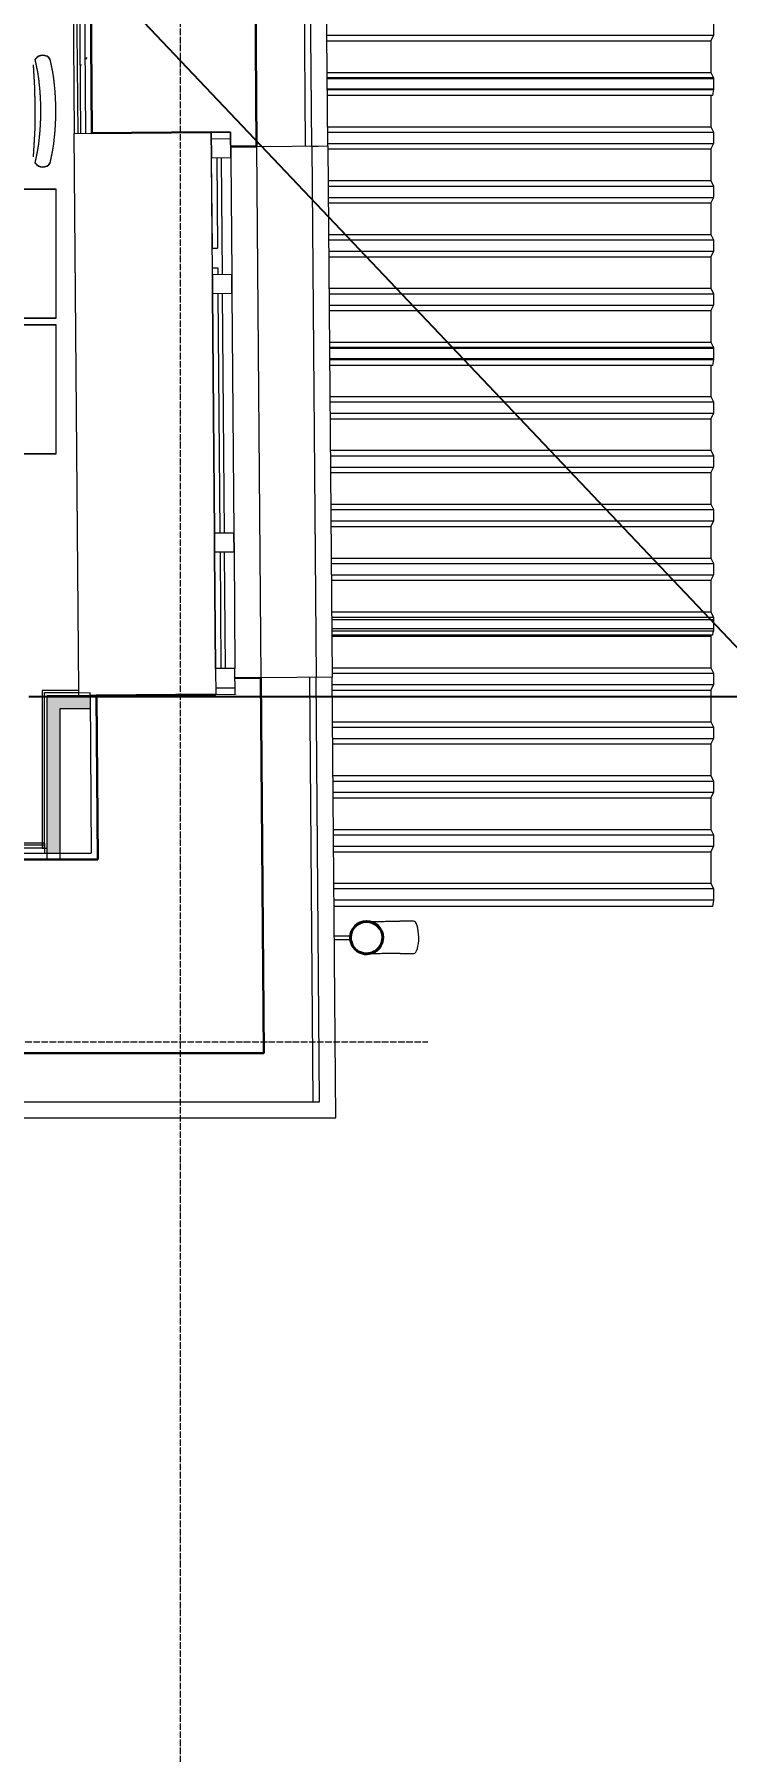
# Model space of a CAD drawing. Header units: millimetres. Extents: x -32 to 417638015, y -35 to 175284279.
# Drawn here: x 416319653 to 416321796, y 175237797 to 175243113 of the extents above; entities that cross this region are included whole.
import ezdxf
from ezdxf import colors
from ezdxf.entities.mleader import LeaderData, LeaderLine
from ezdxf.math import Vec2, Vec3

# ---------------------------------------------------------------- set-up
doc = ezdxf.new("R2010")
doc.units = ezdxf.units.MM
doc.linetypes.add('ADSK_Линия сетки', pattern=[25, 20, -2.5, 0, -2.5])
for name, color, linetype, lineweight in [('_ Окна', 7, 'Continuous', 9), ('_ЭМ_ТХобщее_слой', 7, 'Continuous', 30), ('Обобщенные модели', 7, 'Continuous', 18), ('Окна', 7, 'Continuous', 9), ('Оси', 253, 'Continuous', 9), ('Перекрытие', 7, 'Continuous', 18), ('Стены внутренние', 7, 'Continuous', 18), ('Стены наружные', 7, 'Continuous', 18), ('Стены несущие', 7, 'Continuous', 30), ('Стены отделка', 7, 'Continuous', 30), ('Стены штриховка', 7, 'Continuous', 9), ('ТХ', 5, 'Continuous', 0), ('ШТРИХОВКА', 252, 'Continuous', 15)]:
    doc.layers.add(name, color=color, linetype=linetype, lineweight=lineweight)
doc.layers.add('_ЭМ_Надписи', color=7, linetype='Continuous')
doc.layers.add('ЭОМ_Лотки рабочие', color=5, linetype='Continuous')
doc.styles.add('ЭОМ', font='isocpeur.ttf', dxfattribs={"width": 0.85, "height": 250})
pattern_1 = [(0, (557.2005734382547, 188.9018102923583), (406.4, 101.6), [33.528, -271.272, 33.528, -271.272, -1625.6]), (0, (557.2005734382547, 188.9018102923583), (406.4, 101.6), [-609.6, 33.528, -576.072, 33.528, -271.272, -711.2]), (0, (557.2005734382547, 188.9018102923583), (406.4, 101.6), [-1524, 33.528, -169.672, 33.528, -474.472]), (120, (709.6005734382488, 239.7018102923575), (-291.1881810244989, 301.1527240979959), [33.52799999999996, -271.2719999999997, 33.52799999999996, -271.2719999999997, -1625.599999999999]), (120, (709.6005734382488, 239.7018102923575), (-291.1881810244989, 301.1527240979959), [-609.5999999999995, 33.52799999999996, -576.0719999999994, 33.52799999999996, -271.2719999999997, -711.1999999999995]), (120, (709.6005734382488, 239.7018102923575), (-291.1881810244989, 301.1527240979959), [-1523.999999999999, 33.52799999999996, -169.6719999999999, 33.52799999999996, -474.4719999999997]), (240, (760.4005734382372, 442.9018102923583), (-115.2118189755009, -402.7527240979958), [33.528, -271.272, 33.528, -271.272, -1625.6]), (240, (760.4005734382372, 442.9018102923583), (-115.2118189755009, -402.7527240979958), [-609.6, 33.528, -576.072, 33.528, -271.272, -711.2]), (240, (760.4005734382372, 442.9018102923583), (-115.2118189755009, -402.7527240979958), [-1524, 33.528, -169.672, 33.528, -474.472])]

# ---------------------------------------------------------------- blocks, each defined once
blk = doc.blocks.new('ТХ 1 этаж.')
at = {"layer": 'ТХ', "color": 252, "true_color": 0x939598}
for points in [[(61777.74534252577, 9568.872768933943), (62377.74534252577, 9568.872768933943), (62377.74534252577, 9168.872768933943), (61777.74534252577, 9168.872768933943)], [(61777.74534252577, 9148.872768933943), (62377.74534252577, 9148.872768933943), (62377.74534252577, 8748.872768933943), (61777.74534252577, 8748.872768933943)]]:
    blk.add_lwpolyline(points, close=True, dxfattribs=at)
at = {"layer": 'ТХ', "color": 252, "linetype": 'Continuous', "true_color": 0x939598}
for centre, radius, start, end in [((60551.92753356611, 9809.963215033407), 1761.918570076577, 355.3938223140478, 4.654622310865554), ((61583.76173833138, 9809.960915430915), 747.513796195354, 347.6019923050138, 12.39777231406776), ((62337.07854181723, 9954.605807911605), 28.12327221800076, 34.2914723094528, 145.7082723040992), ((61630.23154633198, 9809.960811865865), 747.5137961953549, 347.6019923050138, 12.39777231406776), ((62337.07789708287, 9665.312665185425), 28.12280751992465, 214.2900723028546, 325.7096423144107)]:
    blk.add_arc(centre, radius, start, end, dxfattribs=at)
blk = doc.blocks.new('1 этаж')
at = {"layer": 'Обобщенные модели', "lineweight": 9}
h = blk.add_hatch(dxfattribs=at)
h.set_pattern_fill('FP_16', color=8, angle=-89.53661812743694, style=0, pattern_type=2)
h.set_pattern_definition([(45.00038187256305, (557.2003890571723, 188.901683101878), (-106.0667240985826, 106.0653102526701), [])])
h.paths.add_polyline_path([(56472.26247089792, 8757.548852481226), (56495.37801108615, 8758.153623475206), (56514.48354139629, 8767.545461743273), (56528.21634044532, 8785.054484867438), (56532.99228443622, 8806.788007809857), (56527.86543908843, 8828.441439807222), (56513.85123899976, 8845.726053090928), (56493.72536837066, 8855.218418017945), (56469.15232872314, 8853.897173888608), (56451.50429787296, 8845.221808755894), (56437.77149882397, 8827.712785631618), (56433.26363407438, 8804.847019520623), (56438.12240018085, 8784.325830691885), (56452.13660026948, 8767.041217408387), (56471.88091093531, 8757.72881520085)])
at = {"layer": 'Стены внутренние', "lineweight": 9}
h = blk.add_hatch(dxfattribs=at)
h.set_pattern_fill('FP_12', color=8, style=0, pattern_type=2)
h.set_pattern_definition(pattern_1)
h.paths.add_polyline_path([(55597.8301227965, 11296.0244328899), (55612.82832405687, 11296.30749368151), (55601.63813657252, 12679.910465356), (55586.63764599687, 12679.910465356), (55597.82914166144, 11296.14574465739)])
at = {"layer": 'Стены внутренние'}
for points in [[(55494.66092573962, 9515.725764032632), (55627.2291628769, 9515.725764032632), (55626.90988478527, 9555.725764032624), (55494.66092573962, 9555.133122988282)], [(55530.64485059428, 9068.33061539735), (55534.66092573962, 9068.33061539735), (55534.66092573962, 9515.725764032632), (55494.66092573962, 9515.725764032632), (55494.66092573959, 9068.33061539735)]]:
    blk.add_hatch(color=8, dxfattribs=at).paths.add_polyline_path(points)
at = {"layer": 'Стены внутренние', "lineweight": 9}
h = blk.add_hatch(dxfattribs=at)
h.set_pattern_fill('FP_12', color=8, style=0, pattern_type=2)
h.set_pattern_definition(pattern_1)
h.paths.add_polyline_path([(55043.9472947318, 9068.33061539735), (55486.71092573958, 9068.33061539735), (55486.71092573958, 9083.330615397397), (53317.20057343837, 9083.330615397397), (53317.20057343837, 9068.33061539735), (53988.36131920136, 9068.33061539735)])
at = {"layer": '_ Окна', "color": 8, "lineweight": 18}
for p, q in [((56002.09749935984, 11299.29403250001), (56062.09553712174, 11299.77927957232)), ((56002.74449545626, 11219.29664881747), (56002.09749935984, 11299.29403250001)), ((56062.09553712174, 11299.77927957232), (56062.74253321816, 11219.78189588978)), ((56062.74253321816, 11219.78189588978), (56002.74449545626, 11219.29664881747)), ((56005.65597789014, 10859.30842224605), (56065.65401565204, 10859.79366931836)), ((56006.14122496245, 10799.31038448414), (56005.65597789014, 10859.30842224605)), ((56065.65401565204, 10859.79366931836), (56066.13926272435, 10799.79563155646)), ((56066.13926272435, 10799.79563155646), (56006.14122496245, 10799.31038448414)), ((56012.12593885431, 10059.33458542066), (56072.12397661622, 10059.81983249298)), ((56012.61118592662, 9999.33654765876), (56012.12593885431, 10059.33458542066)), ((56072.12397661622, 10059.81983249298), (56072.60922368853, 9999.821794731075)), ((56072.60922368853, 9999.821794731075), (56012.61118592662, 9999.33654765876)), ((56075.52070612241, 9639.833568159653), (56015.52266836051, 9639.34832108734)), ((56015.52266836051, 9639.34832108734), (56016.16966445692, 9559.350937404803)), ((56076.16770221882, 9559.836184477115), (56075.52070612241, 9639.833568159653)), ((56016.16966445692, 9559.350937404803), (56076.16770221882, 9559.836184477115))]:
    blk.add_line(p, q, dxfattribs=at)
at = {"layer": '_ Окна', "color": 8}
for p, q in [((56002.25924838394, 11279.29468657937), (56062.25728614585, 11279.77993365169)), ((56032.74351433719, 11219.53927235363), (56035.65499677107, 10859.5510457822)), ((56036.14024384339, 10799.5530080203), (56042.12495773524, 10059.57720895682)), ((56042.61020480756, 9999.579171194917), (56045.52168724144, 9639.590944623496)), ((56016.00791543282, 9579.350283325435), (56076.00595319472, 9579.83553039775))]:
    blk.add_line(p, q, dxfattribs=at)
at = {"layer": 'Обобщенные модели', "color": 8}
for p, q in [((56360.40106322292, 11599.45732011), (57556.95173127014, 11599.45732010998)), ((57556.95173127014, 11599.45732010998), (57548.5297946533, 11582.45732010998)), ((57556.95173127014, 11634.45732010998), (57556.95173127014, 11599.45732010998)), ((56360.53855438992, 11582.45732011), (57548.5297946533, 11582.45732010998)), ((57548.5297946533, 11582.45732010998), (57548.5297946533, 11484.75732010998)), ((56361.32872421436, 11484.75732011001), (57548.5297946533, 11484.75732010998)), ((57548.5297946533, 11484.75732010998), (57556.95173127014, 11467.75732010998)), ((57556.95173127014, 11467.75732010998), (56361.46621538135, 11467.75732011)), ((56361.47834695491, 11466.25732011), (57556.95173127018, 11466.25732010998)), ((57556.95173127014, 11432.75732010998), (56361.74928543105, 11432.75732011)), ((56361.76141700461, 11431.25732011), (57556.95173127018, 11431.25732010998)), ((57556.69125900364, 11431.25732010998), (57553.4787677168, 11412.75732010998)), ((57556.95173127014, 11467.75732010998), (57556.95173127014, 11432.75732010998)), ((57556.95173127018, 11466.25732010998), (57556.95173127018, 11431.25732010998)), ((57553.4787677168, 11412.75732010998), (56361.91103974517, 11412.75732011)), ((57548.52979465333, 11412.75732010998), (57548.52979465333, 11316.55732010998)), ((56363.4297641448, 11316.55732011001), (57548.52979465333, 11316.55732010998)), ((56363.4297641448, 11299.55732011), (57556.95173127018, 11299.55732010998)), ((57548.52979465333, 11316.55732010998), (57556.95173127018, 11299.55732010998)), ((57556.95173127018, 11299.55732010998), (57556.95173127016, 11264.55732010998)), ((56363.42976414479, 11264.55732011), (57556.95173127016, 11264.55732010998)), ((56363.4297641448, 11247.55732011), (57548.52979465332, 11247.55732010998)), ((57556.95173127016, 11264.55732010998), (57548.52979465332, 11247.55732010998)), ((57548.52979465332, 11247.55732010998), (57548.52979465332, 11149.85732010998)), ((56364.03730020417, 11149.85732011), (57548.52979465332, 11149.85732010998)), ((56364.17479137117, 11132.85732011), (57556.95173127016, 11132.85732010998)), ((57548.52979465332, 11149.85732010998), (57556.95173127016, 11132.85732010998)), ((57556.95173127016, 11132.85732010998), (57556.95173127016, 11097.85732010998)), ((56364.45786142086, 11097.85732011), (57556.95173127016, 11097.85732010998)), ((56364.59535258786, 11080.85732011), (57548.52979465332, 11080.85732010998)), ((57556.95173127016, 11097.85732010998), (57548.52979465332, 11080.85732010998)), ((57548.52979465332, 11080.85732010998), (57548.52979465332, 10983.15732010998)), ((56365.3855224123, 10983.15732011), (57548.52979465332, 10983.15732010998)), ((56365.52301357929, 10966.15732011), (57556.95173127016, 10966.15732010998)), ((57548.52979465332, 10983.15732010998), (57556.95173127016, 10966.15732010998)), ((57556.95173127016, 10966.15732010998), (57556.95173127016, 10931.15732010998)), ((56365.80608362898, 10931.15732011), (57556.95173127016, 10931.15732010998)), ((56365.94357479598, 10914.15732011), (57548.52979465332, 10914.15732010998)), ((57556.95173127016, 10931.15732010998), (57548.52979465332, 10914.15732010998)), ((57548.52979465332, 10914.15732010998), (57548.52979465332, 10816.45732010998)), ((56366.73374462043, 10816.45732011), (57548.52979465332, 10816.45732010998)), ((56366.87123578742, 10799.45732011), (57556.95173127016, 10799.45732010998)), ((57548.52979465332, 10816.45732010998), (57556.95173127016, 10799.45732010998)), ((57556.95173127016, 10799.45732010998), (57556.95173127016, 10764.45732010998)), ((56367.15430583711, 10764.45732011), (57556.95173127016, 10764.45732010998)), ((56367.29179700411, 10747.45732011), (57548.52979465332, 10747.45732010998)), ((57556.95173127016, 10764.45732010998), (57548.52979465332, 10747.45732010998)), ((57548.52979465332, 10747.45732010998), (57548.52979465332, 10649.75732010998)), ((56368.08196682855, 10649.75732011), (57548.52979465332, 10649.75732010998)), ((57556.95173127016, 10632.75732010998), (56368.21945799553, 10632.75732011)), ((57548.52979465332, 10649.75732010998), (57556.95173127016, 10632.75732010998)), ((57556.95173127016, 10632.75732010998), (57556.95173127016, 10597.75732010998)), ((56368.23158956909, 10631.25732011), (57556.95173127021, 10631.25732010998)), ((57556.95173127016, 10597.75732010998), (56368.50252804524, 10597.75732011)), ((56368.51465961879, 10596.25732011), (57556.95173127021, 10596.25732010998)), ((57556.69125900367, 10596.25732010999), (57553.47876771683, 10577.75732010998)), ((57556.95173127021, 10631.25732010998), (57556.95173127021, 10596.25732010998)), ((57553.47876771683, 10577.75732010998), (56368.66428235935, 10577.75732011)), ((57548.52979465337, 10577.75732010997), (57548.52979465337, 10481.55732010998)), ((56369.44232061023, 10481.55732011), (57548.52979465337, 10481.55732010998)), ((57548.52979465337, 10481.55732010998), (57556.95173127021, 10464.55732010998)), ((56369.57981177724, 10464.55732011), (57556.95173127021, 10464.55732010998)), ((56369.86288182692, 10429.55732011), (57556.9517312702, 10429.55732010998)), ((57556.9517312702, 10429.55732010998), (57548.52979465336, 10412.55732010998)), ((57556.95173127021, 10464.55732010998), (57556.9517312702, 10429.55732010998)), ((56370.00037299392, 10412.55732011), (57548.52979465336, 10412.55732010998)), ((57548.52979465336, 10412.55732010998), (57548.52979465336, 10314.85732010998)), ((56370.79054281836, 10314.85732011), (57548.52979465336, 10314.85732010998)), ((57548.52979465336, 10314.85732010998), (57556.9517312702, 10297.85732010998)), ((56370.92803398536, 10297.85732011), (57556.9517312702, 10297.85732010998)), ((56371.21110403505, 10262.85732011), (57556.9517312702, 10262.85732010998)), ((57556.9517312702, 10262.85732010998), (57548.52979465336, 10245.85732010998)), ((57556.9517312702, 10297.85732010998), (57556.9517312702, 10262.85732010998)), ((56371.34859520205, 10245.85732011), (57548.52979465336, 10245.85732010998)), ((57548.52979465336, 10245.85732010998), (57548.52979465336, 10148.15732010998)), ((56372.13876502649, 10148.15732011), (57548.52979465336, 10148.15732010998)), ((56372.27625619347, 10131.15732011), (57556.9517312702, 10131.15732010998)), ((57548.52979465336, 10148.15732010998), (57556.9517312702, 10131.15732010998)), ((57556.9517312702, 10131.15732010998), (57556.9517312702, 10096.15732010998)), ((56372.55932624317, 10096.15732011), (57556.9517312702, 10096.15732010998)), ((56372.69681741018, 10079.15732011), (57548.52979465336, 10079.15732010998)), ((57556.9517312702, 10096.15732010998), (57548.52979465336, 10079.15732010998)), ((57548.52979465336, 10079.15732010998), (57548.52979465335, 9981.457320109981)), ((56373.48698723462, 9981.457320110003), (57548.52979465335, 9981.457320109981)), ((56373.6244784016, 9964.457320110003), (57556.95173127019, 9964.457320109981)), ((57548.52979465335, 9981.457320109981), (57556.95173127019, 9964.457320109981)), ((57556.95173127019, 9964.457320109981), (57556.95173127019, 9929.45732010998)), ((56373.90754845129, 9929.457320110003), (57556.95173127019, 9929.45732010998)), ((56374.04503961829, 9912.457320110003), (57548.52979465335, 9912.457320109981)), ((57556.95173127019, 9929.45732010998), (57548.52979465335, 9912.457320109981)), ((57548.52979465335, 9912.457320109981), (57548.52979465335, 9814.75732010998)), ((56374.83520944274, 9814.757320110002), (57548.52979465335, 9814.75732010998)), ((57556.95173127019, 9797.75732010998), (56374.97270060972, 9797.757320110004)), ((56375.02527076182, 9791.257320110004), (57556.9517312702, 9791.25732010998)), ((57548.52979465335, 9814.75732010998), (57556.95173127019, 9797.75732010998)), ((57556.95173127019, 9797.75732010998), (57556.95173127019, 9762.75732010998)), ((57556.9517312702, 9791.25732010998), (57556.9517312702, 9756.25732010998)), ((57556.95173127019, 9762.75732010998), (56375.25577065942, 9762.757320110002)), ((56375.30834081151, 9756.257320110002), (57556.9517312702, 9756.25732010998)), ((57553.47876771686, 9742.75732010998), (56375.41752497354, 9742.757320110002)), ((56375.4458319785, 9739.257320110004), (57548.52979465336, 9739.25732010998)), ((57550.26372278036, 9742.757320109977), (57548.52979465336, 9739.25732010998)), ((57548.52979465336, 9739.25732010998), (57548.52979465336, 9641.55732010998)), ((57555.21387133339, 9752.749383602053), (57553.47876771686, 9742.75732010998)), ((57556.9517312702, 9756.25732010998), (57555.21387133339, 9752.74938360204)), ((56376.23600180295, 9641.557320110003), (57548.52979465336, 9641.55732010998)), ((56376.37349296995, 9624.557320110003), (57556.9517312702, 9624.557320109981)), ((57548.52979465336, 9641.55732010998), (57556.9517312702, 9624.557320109981)), ((57556.9517312702, 9624.557320109981), (57556.95173127019, 9589.55732010998)), ((56376.65656301966, 9589.557320110003), (57556.95173127019, 9589.55732010998)), ((56376.79405418666, 9572.557320110003), (57548.52979465335, 9572.557320109981)), ((57556.95173127019, 9589.55732010998), (57548.52979465335, 9572.557320109981)), ((57548.52979465335, 9572.557320109981), (57548.52979465335, 9474.85732010998)), ((56377.58422401109, 9474.857320110003), (57548.52979465335, 9474.85732010998)), ((57548.52979465335, 9474.85732010998), (57556.95173127019, 9457.85732010998)), ((56377.72171517809, 9457.857320110004), (57556.95173127019, 9457.85732010998)), ((56378.00478522779, 9422.857320110003), (57556.95173127019, 9422.85732010998)), ((57556.95173127019, 9422.85732010998), (57548.52979465335, 9405.85732010998)), ((57556.95173127019, 9457.85732010998), (57556.95173127019, 9422.85732010998)), ((56378.14227639478, 9405.857320110003), (57548.52979465335, 9405.85732010998)), ((57548.52979465335, 9405.85732010998), (57548.52979465335, 9308.15732010998)), ((56378.93244621923, 9308.157320110004), (57548.52979465335, 9308.15732010998)), ((57548.52979465335, 9308.15732010998), (57556.95173127019, 9291.15732010998)), ((56379.06993738622, 9291.157320110004), (57556.95173127019, 9291.15732010998)), ((56379.35300743591, 9256.157320110004), (57556.95173127019, 9256.15732010998)), ((57556.95173127019, 9256.15732010998), (57548.52979465335, 9239.15732010998)), ((57556.95173127019, 9291.15732010998), (57556.95173127019, 9256.15732010998)), ((56379.49049860291, 9239.157320110004), (57548.52979465335, 9239.15732010998)), ((57548.52979465335, 9239.15732010998), (57548.52979465335, 9141.45732010998)), ((56380.28066842735, 9141.457320110003), (57548.52979465335, 9141.45732010998)), ((56380.41815959434, 9124.457320110003), (57556.95173127019, 9124.457320109981)), ((57548.52979465335, 9141.45732010998), (57556.95173127019, 9124.457320109981)), ((57556.95173127019, 9124.457320109981), (57556.95173127019, 9089.45732010998)), ((56380.70122964403, 9089.457320110003), (57556.95173127019, 9089.45732010998)), ((56380.83872081103, 9072.457320110003), (57548.52979465335, 9072.457320109981)), ((57556.95173127019, 9089.45732010998), (57548.52979465335, 9072.457320109981)), ((57548.52979465335, 9072.457320109981), (57548.52979465335, 8974.75732010998)), ((56381.62889063547, 8974.757320110002), (57548.52979465335, 8974.75732010998)), ((57556.95173127019, 8957.75732010998), (56381.76638180247, 8957.757320110004)), ((57548.52979465335, 8974.75732010998), (57556.95173127019, 8957.75732010998)), ((57556.95173127019, 8957.75732010998), (57556.95173127019, 8922.75732010998)), ((57556.95173127019, 8922.75732010998), (56382.04945185216, 8922.757320110002)), ((57553.47876771685, 8902.75732010998), (56382.21120616628, 8902.757320110002)), ((57556.95173127019, 8922.75732010998), (57553.47876771685, 8902.75732010998)), ((56628.73635515238, 8857.563993886215), (56586.23360823526, 8857.22024375245)), ((56432.0963630346, 8810.972153806902), (56382.95675277556, 8810.574726609242)), ((56383.03762728762, 8800.575053648945), (56432.17723754665, 8800.972480846596)), ((56587.04235335578, 8757.223514149275), (56629.5451002729, 8757.567264283049))]:
    blk.add_line(p, q, dxfattribs=at)
at = {"layer": 'Обобщенные модели', "color": 8, "flags": 128}
for points in [[(56495.60599093585, 8856.487273348648), (56496.87633034166, 8856.497547492612), (56499.53975430039, 8856.519088508394), (56502.4160216972, 8856.542350941401), (56505.50053111785, 8856.567297576687), (56508.78834800522, 8856.593888504955), (56512.27421255369, 8856.622081186411), (56515.9525481236, 8856.651830518771), (56519.81747016269, 8856.683088909447), (56523.86279562016, 8856.715806351684), (56528.08205283825, 8856.749930504553), (56532.46849190548, 8856.785406776697), (56537.01509545504, 8856.822178413631), (56541.71458989116, 8856.860186588583), (56546.55945702525, 8856.899370496603), (56551.5419461034, 8856.939667451765), (56556.65408620598, 8856.98101298757), (56561.88769899932, 8857.023340959948), (56567.23441181943, 8857.066583653204), (56572.68567106636, 8857.110671888222), (56578.23275588818, 8857.155535133257), (56583.8667921325, 8857.201101616676), (56586.23360823526, 8857.22024375245)], [(56587.04235335578, 8757.223514149275), (56581.37479827963, 8757.177676575073), (56575.79046184808, 8757.13251204961), (56570.29827780816, 8757.088092826492), (56564.90703248274, 8757.044489966993), (56559.62535071426, 8757.00177322641), (56554.46168206686, 8756.960010942383), (56549.42428730885, 8756.919269925684), (56544.52122519724, 8756.879615353248), (56539.7603395855, 8756.841110663903), (56535.149246875, 8756.803817456977), (56530.69532383043, 8756.767795393618), (56526.40569577853, 8756.733102101443), (56522.28722520911, 8756.699793082336), (56518.34650079655, 8756.667921623613), (56514.58982685924, 8756.637538712817), (56511.02321327411, 8756.60869295611), (56507.65236586205, 8756.581430500544), (56504.48267725986, 8756.555794960264), (56501.51921829314, 8756.531827346636), (56498.76672986403, 8756.50956600273), (56496.41473605637, 8756.490543745473)]]:
    blk.add_lwpolyline(points, dxfattribs=at)
at = {"layer": 'Обобщенные модели', "color": 8}
for radius, start, end in [(52.00000000000004, 0.4633818726040215, 180.463381872604), (52.00000000000003, 180.463381872604, 0.4633818726040215)]:
    blk.add_arc((56482.9939196346, 8806.383635249602), radius, start, end, dxfattribs=at)
at = {"layer": 'Обобщенные модели', "color": 8, "lineweight": 40}
for radius, start, end in [(49.99999999999994, 0.4633818726040215, 180.463381872604), (49.99999999999997, 180.463381872604, 0.4633818726040215)]:
    blk.add_arc((56482.99391963464, 8806.38363524962), radius, start, end, dxfattribs=at)
at = {"layer": 'Обобщенные модели', "color": 8}
for major_axis, ratio, start_param, end_param in [((-0.40437256026051, 49.99836480158636), 0.3090169943749481, 4.712388980384695, 6.283185307179597), ((-0.4043725602605876, 49.99836480158634), 0.3090169943749482, 3.141592653589792, 4.712388980384689)]:
    blk.add_ellipse((56629.14072771258, 8807.565629084618), major_axis=major_axis, ratio=ratio, start_param=start_param, end_param=end_param, dxfattribs=at)
at = {"layer": 'Окна', "color": 8}
for p, q in [((56062.09553712174, 11299.77927957232), (56002.09749935984, 11299.29403250001)), ((56002.09749935984, 11299.29403250001), (56002.74449545626, 11219.29664881747)), ((56002.81322569711, 11299.7513987844), (56018.81270243362, 11299.88079800368)), ((56062.74253321816, 11219.78189588978), (56062.09553712174, 11299.77927957232)), ((56005.65597789004, 10859.30842224605), (56002.74449545617, 11219.29664881747)), ((56005.72055904947, 10940.27618251902), (56003.46387378665, 11219.30246694489)), ((56019.46335052315, 11219.43186616417), (56021.72003578598, 10940.40558173831)), ((56062.74253321816, 11219.78189588978), (56065.65401565204, 10859.79366931836)), ((56005.72055904947, 10940.27618251902), (56021.72003578598, 10940.40558173831)), ((56005.65597789014, 10859.30842224605), (56006.14122496245, 10799.31038448414)), ((56006.2099552033, 10879.76513445107), (56022.2094319398, 10879.89453367036)), ((56006.37535622052, 10859.31424037347), (56006.2099552033, 10879.76513445107)), ((56022.2094319398, 10879.89453367036), (56022.37483295702, 10859.44363959275)), ((56066.13926272435, 10799.79563155646), (56065.65401565204, 10859.79366931836)), ((56012.12593885422, 10059.33458542066), (56006.14122496235, 10799.31038448414)), ((56012.84166519157, 10059.79195170506), (56006.86060329283, 10799.31620261156)), ((56022.86008002934, 10799.44560183084), (56028.84114192807, 10059.92135092434)), ((56066.13926272435, 10799.79563155646), (56072.12397661621, 10059.81983249298)), ((56012.12593885431, 10059.33458542066), (56012.61118592662, 9999.33654765876)), ((56012.84166519157, 10059.79195170506), (56028.84114192807, 10059.92135092434)), ((56072.60922368853, 9999.821794731075), (56072.12397661622, 10059.81983249298)), ((56015.52266836041, 9639.348321087338), (56012.61118592653, 9999.33654765876)), ((56016.23395923967, 9640.354106510787), (56013.330564257, 9999.342365786182)), ((56029.33004099351, 9999.471765005466), (56032.23343597618, 9640.483505730072)), ((56072.60922368852, 9999.821794731073), (56075.5207061224, 9639.833568159653)), ((56015.52266836051, 9639.34832108734), (56016.16966445692, 9559.350937404803)), ((56016.23395923967, 9640.354106510787), (56032.23343597618, 9640.483505730072)), ((56076.16770221882, 9559.836184477115), (56075.52070612241, 9639.833568159653)), ((56016.16966445692, 9559.350937404803), (56076.16770221882, 9559.836184477115))]:
    blk.add_line(p, q, dxfattribs=at)
at = {"layer": 'Оси', "color": 8, "linetype": 'ADSK_Линия сетки'}
for p, q in [((55906.7659264767, -4162.595295516379), (55906.76592647678, 44411.90026894387)), ((-9557.52796469443, 8483.901810291965), (56672.20057343818, 8483.90181029175))]:
    blk.add_line(p, q, dxfattribs=at)
at = {"layer": 'Перекрытие', "color": 8}
blk.add_line((55591.90294197289, 9555.919588769997), (55626.90179733402, 9556.20264956218), dxfattribs=at)
at = {"layer": 'Стены внутренние', "color": 8}
for p, q in [((55591.77591489255, 9571.625764032633), (55577.83077687578, 11295.8626838652)), ((56142.45685610751, 11255.42774734731), (56155.76071334013, 9610.48154537511)), ((56313.17132884279, 11256.6466831555), (56333.17067476342, 11256.80843217961)), ((55626.84021225112, 9563.817294428733), (55591.84135689001, 9563.53423363655)), ((55626.90179733402, 9556.20264956218), (55626.84021225115, 9563.817294428733))]:
    blk.add_line(p, q, dxfattribs=at)
at = {"layer": 'Стены наружные', "color": 8}
for p, q in [((56156.48009167059, 9610.487363502532), (56143.17623443803, 11255.4335654747)), ((56313.17198294355, 11256.64668315551), (56326.47453199601, 9611.86223020741)), ((56363.16903956502, 11257.21280473987), (56376.47289679761, 9612.266602767697))]:
    blk.add_line(p, q, dxfattribs=at)
at = {"layer": 'Стены несущие', "color": 8}
for p, q in [((56142.45685610754, 11255.42774734729), (56121.51912062668, 13844.25953161728)), ((55632.82897815757, 11296.30749368149), (55621.63748249307, 12680.07221438009)), ((55632.82897815725, 11296.30749368149), (56002.09749935984, 11299.29403250001)), ((56062.45947242598, 11254.78075125091), (56142.45685610754, 11255.42774734729)), ((56155.7607133401, 9610.48154537511), (56075.76332965854, 9609.834549278672)), ((56165.15985966881, 8448.330615397343), (56155.7607133401, 9610.48154537511)), ((56016.16966445692, 9559.350937404797), (55646.1817649242, 9556.358580458862)), ((55646.1817649242, 9556.358580458862), (55646.18985237539, 9555.358613162822)), ((55646.18985237539, 9555.358613162822), (55646.9092307059, 9555.364431290229)), ((55646.9092307059, 9555.364431290229), (55651.00997606193, 9048.330615397343)), ((56076.17578967003, 9558.836217181066), (56076.16770221884, 9559.83618447711)), ((55651.00997606193, 9048.330615397343), (49751.60517273896, 9048.330615397343)), ((49823.4331015916, 8448.330615397343), (56165.15985966881, 8448.330615397343))]:
    blk.add_line(p, q, dxfattribs=at)
at = {"layer": 'Стены отделка', "color": 8, "lineweight": 9}
for p, q in [((56122.23849895716, 13844.26534974476), (56143.17623443803, 11255.43356547469)), ((56313.17067476345, 11256.80843217962), (56292.23293928258, 13845.64021644961)), ((56363.16903956502, 11257.21280473987), (56342.23130408418, 13846.04458900987)), ((55566.76558657581, 12664.01046535599), (55577.83077687578, 11295.86268386518)), ((55577.83077687578, 11295.86268386518), (55632.82897815725, 11296.30749368149)), ((56143.17623443803, 11255.43356547469), (56363.16903956502, 11257.21280473987)), ((55591.77591489255, 9571.625764032633), (55478.76092573954, 9571.625764032633)), ((55478.76092573954, 9571.625764032633), (55478.76092573954, 9083.780615397376)), ((55591.90450957225, 9555.725764032613), (55591.77591489255, 9571.625764032633)), ((56376.47289679764, 9612.266602767697), (56156.48009167059, 9610.487363502518)), ((56156.48009167059, 9610.487363502518), (56165.87928505463, 8448.330615397343)), ((56337.0980022669, 8298.330615397343), (56326.47453199601, 9611.86223020744)), ((56387.50402330415, 8248.33061539732), (56376.47289679764, 9612.266602767697)), ((55494.66092573953, 9555.725764032613), (55627.93761673017, 9555.725764032613)), ((55494.66092573953, 9048.330615397343), (55494.66092573953, 9555.725764032613)), ((55534.66092573956, 9048.330615397343), (55534.66092573956, 9515.725764032624)), ((55534.66092573953, 9515.725764032624), (55627.93761673017, 9515.725764032624)), ((55646.1817649242, 9556.358580458862), (55626.90179733402, 9556.202649562194)), ((55626.90179733402, 9556.202649562194), (55630.84756764708, 9068.330615397343)), ((55627.93761673017, 9515.725764032624), (55627.93761673017, 9555.725764032613)), ((55646.90923070587, 9555.364431290229), (55646.90114325465, 9556.364398586269)), ((55486.71092573952, 9099.230615397344), (53303.10057343828, 9099.230615397344)), ((55486.71092573952, 9068.330615397343), (55486.71092573952, 9099.230615397344)), ((53287.20057343831, 9068.330615397339), (55630.84756764708, 9068.330615397343)), ((55478.76092573954, 9083.780615397376), (55494.66092573953, 9083.780615397376)), ((56165.87928505463, 8448.330615397343), (56165.15985966881, 8448.330615397343)), ((54362.20057343831, 8298.330615397343), (56337.0980022669, 8298.330615397343)), ((54342.20057343831, 8248.33061539732), (56387.50402330415, 8248.33061539732))]:
    blk.add_line(p, q, dxfattribs=at)
at = {"layer": 'Стены штриховка', "color": 8}
for p, q in [((56272.23359336195, 13845.47846742554), (56293.17132884281, 11256.64668315547)), ((55577.71014109289, 12670.910465356), (55588.83041713212, 11295.95164582842)), ((55586.63764599685, 12679.91046535602), (55597.83012279647, 11296.02443288932)), ((55602.64775901401, 12555.076398692), (55612.82963223694, 11296.14574465742)), ((56306.47518607532, 9611.700481183292), (56317.09734816613, 8298.330615397343)), ((55485.66092573956, 9564.725764032697), (55591.83172013093, 9564.725764032628)), ((55485.66092573956, 9083.780615397376), (55485.6609257395, 9564.725764032697)), ((55486.71092573952, 9092.330615397335), (53296.20057343831, 9092.330615397404)), ((55486.71092573952, 9083.33061539732), (53333.10057343828, 9083.33061539739))]:
    blk.add_line(p, q, dxfattribs=at)
at = {"layer": 'ЭОМ_Лотки рабочие'}
blk.add_blockref('ТХ 1 этаж.', (-6856.491728035588, 1554.379405807718), dxfattribs=at)
blk = doc.blocks.new('_ЭМ_ТХ2_1этаж')
at = {"layer": 'ТХ', "color": 252, "true_color": 0x939598}
for points in [[(172925.636222049, -59624.63850002726), (173525.636222049, -59624.63850002726), (173525.636222049, -60024.63850002726), (172925.636222049, -60024.63850002726)], [(172925.636222049, -60044.63850002726), (173525.636222049, -60044.63850002726), (173525.636222049, -60444.63850002726), (172925.636222049, -60444.63850002726)]]:
    blk.add_lwpolyline(points, close=True, dxfattribs=at)
at = {"layer": 'ТХ', "color": 252, "linetype": 'Continuous', "true_color": 0x939598}
for centre, radius, start, end in [((173484.9694213405, -59238.90546104961), 28.12327221800076, 34.29147231014164, 145.7082723044436), ((171699.8184130893, -59383.54805392775), 1761.918570076577, 355.3938223139809, 4.654622310933214), ((172731.6526178546, -59383.5503535303), 747.513796195354, 347.6019923050138, 12.39777231406776), ((172778.1224258552, -59383.55045709529), 747.5137961953549, 347.6019923050138, 12.39777231406776), ((173484.9687766061, -59528.19860377579), 28.12280751992465, 214.2900723033243, 325.7096423144107)]:
    blk.add_arc(centre, radius, start, end, dxfattribs=at)

msp = doc.modelspace()

# ---------------------------------------------------------------- block references
at = {"layer": '_ЭМ_ТХобщее_слой', "lineweight": 50}
msp.add_blockref('_ЭМ_ТХ2_1этаж', (416146193.7251987, 175302259.5538031), dxfattribs=at)
at = {"layer": 'ШТРИХОВКА'}
msp.add_blockref('1 этаж', (416264198.1010904, 175231510.6631508), dxfattribs=at)

# ---------------------------------------------------------------- leaders
at = {"layer": '_ЭМ_Надписи', "color": 7, "ltscale": 5}
ml = msp.add_multileader_mtext('Standard', dxfattribs=at)
ml.set_content('{\\fGOST Common|b0|i0|c204|p34;\\W0.9;\\C256;1ЩРС-2\\fISOCPEUR|b0|i0|c204|p34;\\W0.85; Гр.14\\P\\pxql;Ноутбук, резерв\\P\\fGOST Common|b0|i0|c0|p34;\\W0.9;h=\\fGOST Common|b0|i0|c204|p34;0,3м}', color=1, style='ЭОМ')
ml.set_leader_properties()
ml.build(insert=Vec2(0, 0))
ml.multileader.update_dxf_attribs({"text_left_attachment_type": 6, "text_right_attachment_type": 6, "dogleg_length": 0, "arrow_head_size": 200})
ctx = ml.context
ctx.base_point, ctx.char_height, ctx.arrow_head_size, ctx.landing_gap_size, ctx.plane_origin = Vec3(416321972.0809761, 175241062.9169637, -64.26463315267222), 250, 200, 0, Vec3(416293340.9230224, 175255795.5342176, -64.26463315267222)
ctx.left_attachment, ctx.right_attachment = 6, 6
notes = []
notes.append((ctx, [(0, (1, 1, 0), (416321972.0809761, 175241062.9169637, -64.26463315267222), (1, 0), 0, [(1, [(416317566.8611541, 175242024.0800787, -64.26463315267222), (416317220.8569856, 175242557.3442973, -64.26463315267222), (416319654.7412742, 175243506.760673, -64.26463315267222)], 0, [])])]))
ctx.mtext.insert, ctx.mtext.width, ctx.mtext.defined_height, ctx.mtext.flow_direction = Vec3(416321972.0809761, 175241362.9169637, -64.26463315267222), 3041.430940955104, 545.6159617257083, 5
for ctx, leaders in notes:
    for number, flags, end, landing, length, lines in leaders:
        leader = LeaderData()
        leader.index, (leader.has_last_leader_line, leader.has_dogleg_vector, leader.attachment_direction) = number, flags
        leader.last_leader_point, leader.dogleg_vector, leader.dogleg_length = Vec3(end), Vec3(landing), length
        for number, points, colour, breaks in lines:
            line = LeaderLine()
            line.index, line.vertices, line.color, line.breaks = number, Vec3.list(points), colors.encode_raw_color(colour), breaks
            leader.lines.append(line)
        ctx.leaders.append(leader)

doc.saveas('drawing.dxf')
